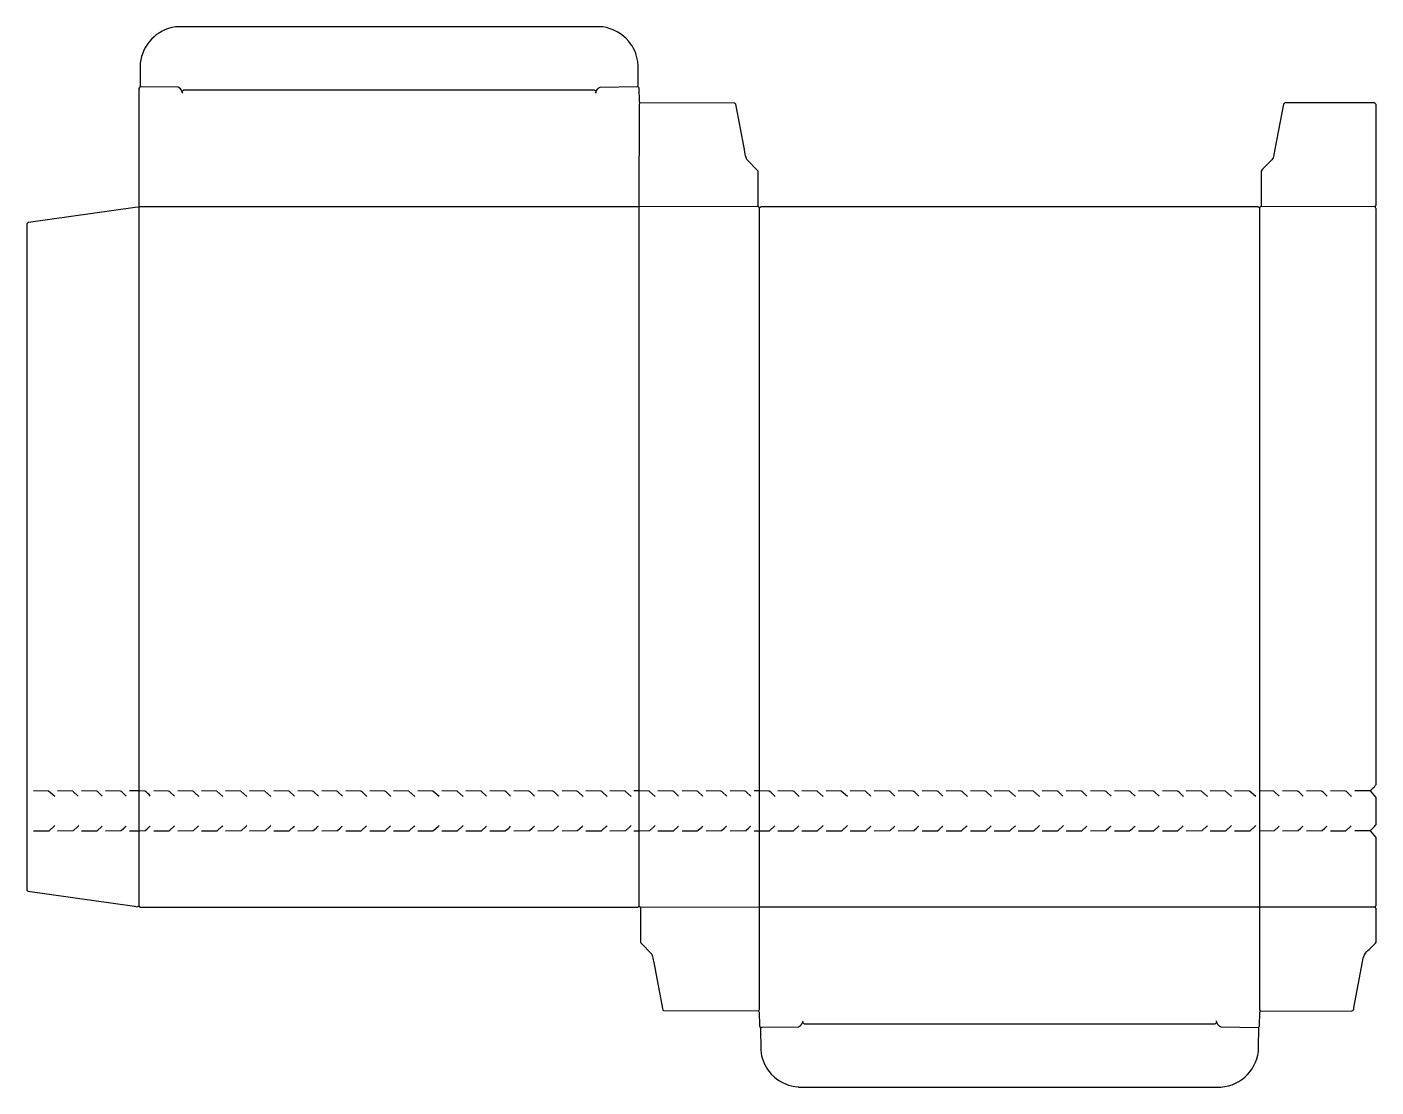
# Model space of a CAD drawing. Extents: x 459 to 4440, y 364 to 3493.
import ezdxf

# ---------------------------------------------------------------- set-up
doc = ezdxf.new("R2010")
doc.units = 0
doc.layers.get('0').update_dxf_attribs({"linetype": 'CONTINUOUS'})

msp = doc.modelspace()

# ---------------------------------------------------------------- linework, layer by layer
at = {"color": 7, "linetype": 'CONTINUOUS'}
for points in [[(4099, 588), (4368.998162, 588.498148, 0.413487), (4374.405405, 597.932432), (4400.384615, 733.923077, -0.228134), (4420, 770), (4424, 774), (4438.2, 788.9), (4440, 792), (4440, 891, -0.120666), (4438, 895), (4097, 895), (2620, 895), (2269, 894), (2266, 897), (2266, 1120), (2266, 1238), (2266, 2962), (2266.498344, 3263.998355), (2268, 3269), (2267.8, 3269.9), (2266.487196, 3273.01218), (2265.512804, 3311.98782, 0.191801), (2262, 3317), (2263, 3321), (2262.461929, 3377.032995), (2261.405405, 3391.067568, 0.142507), (2235.245902, 3450.204918, 0.188407), (2158, 3493), (897, 3493, 0.346069), (793.49265, 3385.99286), (793, 3318), (792, 3316), (789, 3311), (789, 2963), (790, 2962), (789, 2961), (789, 1238), (789, 1120), (789, 898), (794, 895), (2261, 895, -0.165541), (2266, 897)], [(919, 3298, -0.190246), (917, 3304, 0.100114), (904.995455, 3315.504629), (797.004545, 3316.495371), (793, 3318)], [(917, 3304), (922, 3307), (2133, 3307, 0.079147), (2139, 3304)], [(2137, 3298, 0.190246), (2139, 3304, -0.136372), (2150.004504, 3315.504586), (2262, 3317)], [(2617, 2963), (2616.504807, 3066.995284), (2615.750111, 3068.757461), (2583.249889, 3102.242539, -0.073861), (2577.615385, 3123.923077), (2576.384615, 3131.076923), (2551, 3265), (2548, 3268), (2545.998214, 3268.501799), (2268, 3269)], [(4438, 2962, -0.165541), (4440, 2967), (4440, 3264, 0.160584), (4435, 3269), (4171, 3269), (4167.7, 3266.1), (4167.2, 3264.9), (4141.384615, 3131.923077), (4139.405405, 3121.932432, -0.225841), (4127, 3095), (4105, 3073, 0.074525), (4101.495193, 3066.995284), (4101, 2963)], [(4424, 1238), (4424.2, 1238.9), (4430, 1245, 0.085068), (4440, 1257), (4440, 2957, -0.165541), (4438, 2962), (4101, 2963, 0.150174), (4097, 2960, -0.165541), (4092, 2962), (2625, 2962, -0.165541), (2620, 2960), (2617, 2963), (2614.088235, 2962.647059), (2266, 2962), (790, 2962), (789, 2961), (778.037931, 2960.544828), (463.06, 2915.58, 0.06565), (459, 2912), (459, 945), (462, 942), (776.06, 897.42), (783, 896, 0.119352), (788.1, 897.8), (789, 898)], [(2620, 2960), (2620, 1238), (2620, 1120), (2620, 895), (2619.50165, 592.001639), (2618, 588, -0.139701), (2619.512485, 584.988109), (2620.487515, 545.011891, 0.076823), (2624, 539), (2624.9, 539.2), (2628.004545, 540.504629), (2735.995455, 541.495371, 0.15881), (2746, 552), (2748, 553, -0.293702), (2750, 559)], [(3967, 560, -0.228676), (3970, 553, 0.107257), (3982.004545, 541.495371), (4094, 540, 0.09047), (4096.512804, 545.01218), (4097.487196, 583.98782), (4099, 588), (4098.8, 588.9), (4097.49835, 592.001639), (4097, 895), (4097, 1120), (4097, 1238), (4097, 2960)], [(752, 1223), (739.769968, 1234.750799, 0.108828), (734.989141, 1237.511352), (691, 1238)], [(823, 1223, 0.096207), (807.1, 1237.2), (789, 1238), (762, 1238)], [(894, 1223), (881.769968, 1234.750799, 0.108828), (876.989141, 1237.511352), (833, 1238)], [(966, 1222), (952.768493, 1234.750685, 0.109274), (947.989141, 1237.511352), (904, 1238)], [(1319, 1223), (1306.769968, 1234.750799, 0.108828), (1301.989141, 1237.511352), (1258, 1238)], [(1390, 1223), (1377.769968, 1234.750799, 0.108828), (1372.989141, 1237.511352), (1329, 1238)], [(1462, 1222), (1448.768493, 1234.750685, 0.109274), (1443.989141, 1237.511352), (1400, 1238)], [(1533, 1222), (1519.768493, 1234.750685, 0.109274), (1514.989141, 1237.511352), (1471, 1238)], [(1957, 1223), (1944.769968, 1234.750799, 0.108828), (1939.989141, 1237.511352), (1896, 1238)], [(2028, 1223), (2015.769968, 1234.750799, 0.108828), (2010.989141, 1237.511352), (1967, 1238)], [(2100, 1222), (2086.768493, 1234.750685, 0.109274), (2081.989141, 1237.511352), (2038, 1238)], [(2171, 1222), (2157.768493, 1234.750685, 0.109305), (2152.989372, 1237.511101), (2108, 1238)], [(2524, 1223), (2511.769968, 1234.750799, 0.108828), (2506.989141, 1237.511352), (2463, 1238)], [(2595, 1223), (2582.769968, 1234.750799, 0.108828), (2577.989141, 1237.511352), (2534, 1238)], [(2738, 1222), (2724.768493, 1234.750685, 0.109305), (2719.989372, 1237.511101), (2675, 1238)], [(3091, 1223), (3078.769968, 1234.750799, 0.108828), (3073.989141, 1237.511352), (3030, 1238)], [(3162, 1223), (3149.769968, 1234.750799, 0.108828), (3144.989141, 1237.511352), (3101, 1238)], [(3234, 1222), (3220.768493, 1234.750685, 0.109274), (3215.989141, 1237.511352), (3172, 1238)], [(3305, 1222), (3291.768493, 1234.750685, 0.109274), (3286.989141, 1237.511352), (3243, 1238)], [(3658, 1223), (3645.769968, 1234.750799, 0.108828), (3640.989141, 1237.511352), (3597, 1238)], [(3729, 1223), (3716.769968, 1234.750799, 0.108828), (3711.989141, 1237.511352), (3668, 1238)], [(3800, 1223), (3787.769968, 1234.750799, 0.108828), (3782.989141, 1237.511352), (3739, 1238)], [(3872, 1222), (3858.768493, 1234.750685, 0.109274), (3853.989141, 1237.511352), (3810, 1238)], [(4225, 1223), (4212.769968, 1234.750799, 0.108828), (4207.989141, 1237.511352), (4164, 1238)], [(4296, 1223), (4283.769968, 1234.750799, 0.108828), (4278.989141, 1237.511352), (4235, 1238)], [(4368, 1222), (4354.768493, 1234.750685, 0.109274), (4349.989141, 1237.511352), (4306, 1238)], [(4424, 1120), (4424.2, 1120.9), (4430, 1127, 0.085068), (4440, 1139), (4440, 1219), (4424, 1238), (4377, 1238)], [(691, 1120), (737, 1121), (745, 1128), (746, 1129, -0.076982), (752, 1134)], [(762, 1120), (789, 1120), (808.1, 1120.8), (814, 1126), (815, 1127, -0.064905), (823, 1134)], [(1258, 1120), (1304, 1121), (1312, 1128), (1313, 1129, -0.076982), (1319, 1134)], [(1329, 1120), (1375, 1121), (1383, 1128), (1384, 1129, -0.076982), (1390, 1134)], [(1825, 1120), (1869.989372, 1120.488899, 0.088101), (1886, 1134)], [(1896, 1120), (1942, 1121), (1950, 1128), (1951, 1129, -0.076982), (1957, 1134)], [(2463, 1120), (2509, 1121), (2517, 1128), (2518, 1129, -0.076982), (2524, 1134)], [(2534, 1120), (2580, 1121), (2588, 1128), (2589, 1129, -0.076982), (2595, 1134)], [(3030, 1120), (3076, 1121), (3084, 1128), (3085, 1129, -0.076982), (3091, 1134)], [(3101, 1120), (3145.989372, 1120.488899, 0.0709), (3159, 1132), (3162, 1134)], [(3597, 1120), (3643, 1121), (3651, 1128), (3652, 1129, -0.076982), (3658, 1134)], [(3668, 1120), (3712.989372, 1120.488899, 0.0709), (3726, 1132), (3729, 1134)], [(4164, 1120), (4210, 1121), (4218, 1128), (4219, 1129, -0.076982), (4225, 1134)], [(4235, 1120), (4281, 1121), (4289, 1128), (4290, 1129, -0.087559), (4296, 1134)], [(4438, 895, -0.165541), (4440, 900), (4440, 1101), (4424, 1120), (4377, 1120)], [(2618, 588), (2338, 589), (2336, 591), (2309.384615, 731.076923), (2307.615385, 739.923077, 0.147494), (2302.750118, 755.75769), (2271.249882, 788.24231), (2270.495193, 790.004716), (2270, 894)], [(2624, 539), (2624.492541, 472.007243), (2625.430769, 464.053846, 0.142375), (2653.756098, 403.804878), (2654, 403), (2663.82, 393.76, 0.170457), (2734.955446, 364.554455), (2736, 364), (3982, 364, 0.390897), (4093.50847, 481.008192), (4094, 540)], [(2748, 553, -0.120666), (2752, 551), (3965, 551, -0.165541), (3970, 553)]]:
    msp.add_lwpolyline(points, format="xyb", dxfattribs=at)
for points in [[(541, 1222), (522.989372, 1237.511101), (478, 1238)], [(610, 1223), (595.767221, 1236.750594), (593.989372, 1237.511101), (549, 1238)], [(681, 1223), (666.767221, 1236.750594), (664.989372, 1237.511101), (620, 1238)], [(1037, 1222), (1018.989372, 1237.511101), (974, 1238)], [(1108, 1222), (1089.989372, 1237.511101), (1045, 1238)], [(1179, 1222), (1160.989372, 1237.511101), (1116, 1238)], [(1248, 1223), (1233.767221, 1236.750594), (1231.989372, 1237.511101), (1187, 1238)], [(1604, 1222), (1585.989372, 1237.511101), (1541, 1238)], [(1675, 1222), (1656.989372, 1237.511101), (1612, 1238)], [(1746, 1222), (1727.989372, 1237.511101), (1683, 1238)], [(1815, 1223), (1800.767221, 1236.750594), (1798.989372, 1237.511101), (1754, 1238)], [(1886, 1223), (1872.768493, 1235.750685), (1869.959331, 1237.044284), (1825, 1238)], [(2242, 1222), (2223.989372, 1237.511101), (2179, 1238)], [(2313, 1222), (2294.983907, 1237.517203), (2266, 1238), (2250, 1238)], [(2382, 1223), (2367.767221, 1236.750594), (2365.989372, 1237.511101), (2321, 1238)], [(2453, 1223), (2438.767221, 1236.750594), (2436.989372, 1237.511101), (2392, 1238)], [(2667, 1222), (2653.768493, 1234.750685), (2648.983907, 1237.517203), (2620, 1238), (2605, 1238)], [(2809, 1222), (2790.989372, 1237.511101), (2746, 1238)], [(2880, 1222), (2861.989372, 1237.511101), (2817, 1238)], [(2949, 1223), (2934.767221, 1236.750594), (2932.989372, 1237.511101), (2888, 1238)], [(3020, 1223), (3005.767221, 1236.750594), (3003.989372, 1237.511101), (2959, 1238)], [(3376, 1222), (3357.989372, 1237.511101), (3313, 1238)], [(3447, 1222), (3428.989372, 1237.511101), (3384, 1238)], [(3516, 1223), (3501.767221, 1236.750594), (3499.989372, 1237.511101), (3455, 1238)], [(3587, 1223), (3572.767221, 1236.750594), (3570.989372, 1237.511101), (3526, 1238)], [(3943, 1222), (3924.989372, 1237.511101), (3880, 1238)], [(4014, 1222), (3995.989372, 1237.511101), (3951, 1238)], [(4085, 1222), (4066.989372, 1237.511101), (4022, 1238)], [(4154, 1223), (4139.767221, 1236.750594), (4137.988385, 1237.512181), (4097, 1238)], [(478, 1120), (523.989593, 1120.48914), (526.1, 1121.8), (538, 1133), (541, 1136)], [(549, 1120), (596, 1121), (609, 1133), (612, 1136)], [(620, 1120), (665.989593, 1120.48914), (668.1, 1121.8), (678, 1131), (681, 1134)], [(833, 1120), (877.989372, 1120.488899), (880.1, 1121.8), (892, 1133), (894, 1135)], [(904, 1120), (950, 1121), (963, 1133), (965, 1135)], [(974, 1120), (1019.989593, 1120.48914), (1022.1, 1121.8), (1034, 1133), (1037, 1135)], [(1045, 1120), (1092, 1121), (1105, 1133), (1108, 1136)], [(1116, 1120), (1163, 1121), (1176, 1133), (1179, 1136)], [(1187, 1120), (1232.989593, 1120.48914), (1235.1, 1121.8), (1245, 1131), (1248, 1134)], [(1400, 1120), (1444.989372, 1120.488899), (1447.1, 1121.8), (1459, 1133), (1461, 1135)], [(1471, 1120), (1515.989372, 1120.488899), (1518.1, 1121.8), (1530, 1133), (1532, 1135)], [(1541, 1120), (1586.989593, 1120.48914), (1589.1, 1121.8), (1601, 1133), (1604, 1135)], [(1612, 1120), (1657.989593, 1120.48914), (1660.1, 1121.8), (1672, 1133), (1675, 1136)], [(1683, 1120), (1728.989593, 1120.48914), (1731.1, 1121.8), (1743, 1133), (1746, 1136)], [(1754, 1120), (1799.989593, 1120.48914), (1802.1, 1121.8), (1812, 1131), (1815, 1134)], [(1967, 1120), (2013, 1121), (2026, 1133), (2028, 1135)], [(2038, 1120), (2084, 1121), (2097, 1133), (2099, 1135)], [(2108, 1120), (2153.989593, 1120.48914), (2156.1, 1121.8), (2168, 1133), (2171, 1135)], [(2179, 1120), (2226, 1121), (2239, 1133), (2242, 1136)], [(2250, 1120), (2266, 1120), (2297, 1121), (2310, 1133), (2313, 1136)], [(2321, 1120), (2366.989593, 1120.48914), (2369.1, 1121.8), (2379, 1131), (2382, 1134)], [(2392, 1120), (2437.989593, 1120.48914), (2440.1, 1121.8), (2450, 1131), (2453, 1134)], [(2605, 1120), (2620, 1120), (2649.984407, 1120.483368), (2652.1, 1121.8), (2664, 1133), (2666, 1135)], [(2675, 1120), (2720.989593, 1120.48914), (2723.1, 1121.8), (2735, 1133), (2737, 1135)], [(2746, 1120), (2791.989593, 1120.48914), (2794.1, 1121.8), (2806, 1133), (2809, 1136)], [(2817, 1120), (2862.989593, 1120.48914), (2865.1, 1121.8), (2877, 1133), (2880, 1136)], [(2888, 1120), (2933.989593, 1120.48914), (2936.1, 1121.8), (2946, 1131), (2949, 1134)], [(2959, 1120), (3006, 1121), (3018, 1132), (3020, 1134)], [(3172, 1120), (3216.989372, 1120.488899), (3219.1, 1121.8), (3231, 1133), (3233, 1135)], [(3243, 1120), (3287.989372, 1120.488899), (3290.1, 1121.8), (3302, 1133), (3304, 1135)], [(3313, 1120), (3358.989593, 1120.48914), (3361.1, 1121.8), (3373, 1133), (3376, 1135)], [(3384, 1120), (3429.989593, 1120.48914), (3432.1, 1121.8), (3444, 1133), (3447, 1136)], [(3455, 1120), (3500.989593, 1120.48914), (3503.1, 1121.8), (3515, 1133), (3518, 1136)], [(3526, 1120), (3571.989593, 1120.48914), (3574.1, 1121.8), (3584, 1131), (3587, 1134)], [(3739, 1120), (3783.989372, 1120.488899), (3786.1, 1121.8), (3798, 1133), (3800, 1135)], [(3810, 1120), (3854.989372, 1120.488899), (3857.1, 1121.8), (3869, 1133), (3871, 1135)], [(3880, 1120), (3927, 1121), (3940, 1133), (3943, 1135)], [(3951, 1120), (3996.989593, 1120.48914), (3999.1, 1121.8), (4011, 1133), (4014, 1136)], [(4022, 1120), (4067.989593, 1120.48914), (4070.1, 1121.8), (4082, 1133), (4085, 1136)], [(4097, 1120), (4140, 1121), (4152, 1132), (4154, 1134)], [(4306, 1120), (4350.989372, 1120.488899), (4353.1, 1121.8), (4365, 1133), (4367, 1135)]]:
    msp.add_lwpolyline(points, dxfattribs=at)

doc.saveas('drawing.dxf')
